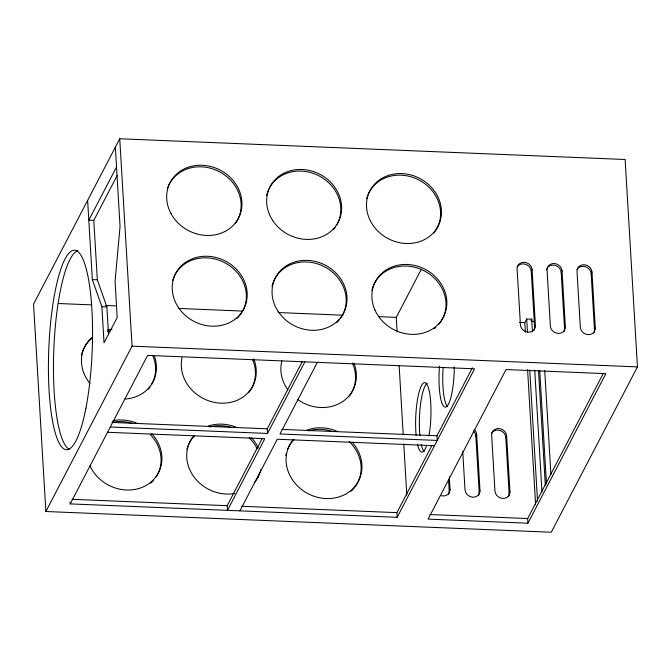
<?xml version="1.0" encoding="UTF-8"?>
<svg xmlns="http://www.w3.org/2000/svg" width="671" height="671" viewBox="0 0 671 671"><rect width="100%" height="100%" fill="white"/><g stroke="black" fill="none" stroke-linecap="round" stroke-linejoin="round"><path stroke-width="1.01" d="M119.74 138.763L33.55 304.114L45.871 511.503L551.26 532.237L637.45 366.886L625.129 159.497L119.74 138.763L132.053 346.152L45.871 511.503M116.519 166.995L88.798 220.18L93.789 220.39L117.207 175.45M70.229 503.896L147.628 355.395L474.573 368.807L397.173 517.307L70.229 503.896L70.119 502.025M107.561 432.275L264.793 438.725L227.461 510.346L227.184 505.682L262.118 438.658M110.304 427.008L267.536 433.458L267.259 428.803L302.193 361.778M267.536 433.458L304.869 361.845M239.941 510.857L277.274 439.237L434.506 445.695M317.341 362.357L280.017 433.978L437.249 440.428L436.972 435.764L472.384 367.817M397.131 332.011L396.259 317.383L421.296 269.348M397.173 517.307L396.897 512.644L431.83 445.619M533.789 330.543A7.675 6.802 27.5 0 0 534.577 327.087L531.256 271.159L532.078 269.583A7.675 6.802 27.5 0 0 524.177 262.286A7.675 6.802 27.5 0 0 517.106 268.97L520.428 324.89A7.675 6.802 27.5 0 0 528.329 332.187A7.675 6.802 27.5 0 0 535.408 325.502L532.078 269.583M525.351 332.061L524.789 322.659L526.71 318.968L531.709 319.178L532.447 331.667M530.971 320.579L531.709 319.178M478.373 495.542A7.675 6.802 27.5 0 0 479.169 492.086L475.848 436.158L476.67 434.582A7.675 6.802 27.5 0 0 474.179 429.549M563.732 331.768A7.675 6.802 27.5 0 0 564.529 328.312L561.208 272.392L562.03 270.807A7.675 6.802 27.5 0 0 554.129 263.51A7.675 6.802 27.5 0 0 547.058 270.195L550.379 326.123A7.675 6.802 27.5 0 0 558.28 333.42A7.675 6.802 27.5 0 0 565.351 326.735L562.03 270.807M448.421 494.309A7.675 6.802 27.5 0 0 449.218 490.862L450.04 489.276L449.302 476.846M534.577 327.087L535.408 325.502M508.324 496.766A7.675 6.802 27.5 0 0 509.113 493.319L505.791 437.391L506.622 435.815A7.675 6.802 27.5 0 0 498.712 428.517A7.675 6.802 27.5 0 0 491.642 435.194L494.963 491.122A7.675 6.802 27.5 0 0 502.864 498.419A7.675 6.802 27.5 0 0 509.943 491.734L506.622 435.815M593.684 333.001A7.675 6.802 27.5 0 0 594.481 329.545L591.159 273.617L591.981 272.04A7.675 6.802 27.5 0 0 584.08 264.743A7.675 6.802 27.5 0 0 577.01 271.428L580.331 327.347A7.675 6.802 27.5 0 0 588.232 334.644A7.675 6.802 27.5 0 0 595.303 327.968L591.981 272.04M479.169 492.086L479.991 490.509L476.67 434.582M564.529 328.312L565.351 326.735M509.113 493.319L509.943 491.734M594.481 329.545L595.303 327.968M527.926 523.212L605.879 373.655L506.051 369.562L428.098 519.111L527.926 523.212L527.649 518.549L603.179 373.638M87.624 200.377L92.33 279.597L97.32 279.807L106.882 306.89L108.534 334.754M531.608 321.325L534.602 321.443M58.201 303.51L91.692 304.886M105.305 305.448L116.813 305.917M178.561 308.45L242.407 311.067M279.035 312.577L342.881 315.194M378.469 316.653L396.259 317.383M519.589 322.441L524.789 322.659M92.33 279.597L101.891 306.689L106.882 306.89M132.053 346.152L637.45 366.886M112.107 422.436L267.259 428.803M281.82 429.398L436.972 435.764M72.032 499.316L227.184 505.682M241.745 506.278L396.897 512.644M429.901 514.54L527.649 518.549M544.718 370.602L550.908 474.716M539.727 370.4L546.471 483.883M538.519 370.602L545.347 485.544M534.737 370.191L541.975 492.002M526.71 318.968L527.515 332.506M529.746 369.989L537.538 501.17M527.582 369.679L535.592 504.483M462.738 451.575L465.02 489.889A7.675 6.802 27.5 0 0 472.921 497.186A7.675 6.802 27.5 0 0 479.991 490.509M448.538 479.463L449.218 490.862M399.119 365.452L403.212 434.422M403.774 443.825L406.811 495.03M115.345 147.192L120.05 226.412L115.06 281.409L117.207 317.526L104.03 342.806L101.891 306.689M93.789 220.39L97.32 279.807M491.617 433.323A7.675 6.802 27.5 0 1 499.845 430.413A7.675 6.802 27.5 0 1 505.791 437.391M69.482 449.436A99.811 21.715 -87.7 0 1 53.831 349.029A99.811 21.715 -87.7 0 1 77.761 250.753M366.685 198.633A38.39 34.003 27.5 0 1 418.587 179.82A38.39 34.003 27.5 0 1 433.802 233.005M416.129 435.445A34.741 7.557 -87.7 0 1 419.459 390.824A34.741 7.557 -87.7 0 1 429.297 391.21A34.741 7.557 -87.7 0 1 428.962 435.949M426.311 446.4A34.741 7.557 -87.7 0 1 417.463 444.244M454.267 367.012A34.548 7.515 -87.7 0 1 445.192 407.121A34.548 7.515 -87.7 0 1 439.488 366.215M335.181 227.318A38.39 34.003 27.5 0 1 333.328 229.675M266.622 195.496A38.39 34.003 27.5 0 1 315.722 174.317A38.39 34.003 27.5 0 1 336.775 224.827M167.498 188.308A38.549 34.146 27.5 0 1 219.165 171.591A38.549 34.146 27.5 0 1 235.378 223.46M241.845 312.451A38.39 34.003 27.5 0 1 236.821 318.608M172.69 280.361A38.39 34.003 27.5 0 1 222.311 261.539A38.39 34.003 27.5 0 1 242.34 311.612M272.015 286.366A38.39 34.003 27.5 0 1 322.65 265.867A38.39 34.003 27.5 0 1 340.574 318.197M339.367 319.782A38.39 34.003 27.5 0 1 336.657 322.701M435.756 327.465A38.39 34.003 27.5 0 1 434.196 328.756M371.843 290.476A38.39 34.003 27.5 0 1 373.739 284.831M374.158 283.942A38.39 34.003 27.5 0 1 427.377 272.636A38.39 34.003 27.5 0 1 438.557 324.638M353.961 363.229A38.675 34.255 27.5 0 1 342.176 401.895A38.675 34.255 27.5 0 1 297.815 399.664M287.909 389.893A38.675 34.255 27.5 0 1 281.837 360.881M253.747 358.884A38.39 34.003 27.5 0 1 221.824 403.196A38.39 34.003 27.5 0 1 182.076 357.685M154.573 356.553A38.39 34.003 27.5 0 1 124.923 399.035M89.88 383.418A38.39 34.003 27.5 0 1 92.497 336.993M107.251 329.956A38.39 34.003 27.5 0 1 111.998 329.26M151.738 433.659A38.457 34.07 27.5 0 1 145.045 486.014A38.457 34.07 27.5 0 1 89.948 465.817M112.954 420.7A38.457 34.07 27.5 0 1 137.077 423.359M260.876 469.616A38.39 34.003 27.5 0 1 254.183 482.743M234.942 493.437A38.39 34.003 27.5 0 1 193.433 476.175A38.39 34.003 27.5 0 1 194.171 435.437M208.429 426.043A38.39 34.003 27.5 0 1 236.586 427.385M251.29 437.551A38.39 34.003 27.5 0 1 258.385 448.002M352.2 442.214A38.851 34.414 27.5 0 1 351.26 490.224A38.851 34.414 27.5 0 1 299.518 487.834A38.851 34.414 27.5 0 1 293.428 439.497M306.773 430.203A38.851 34.414 27.5 0 1 337.588 431.545M576.976 269.549A7.675 6.802 27.5 0 1 585.204 266.639A7.675 6.802 27.5 0 1 591.159 273.617M546.379 269.977A7.675 6.802 27.5 0 1 554.288 265.196A7.675 6.802 27.5 0 1 561.208 272.392M517.081 267.092A7.675 6.802 27.5 0 1 525.309 264.181A7.675 6.802 27.5 0 1 531.256 271.159M473.357 431.126A7.675 6.802 27.5 0 1 475.848 436.158M352.392 363.036A38.675 34.255 27.5 0 1 349.381 396.033M252.556 359.581A38.39 34.003 27.5 0 1 248.605 392.678M149.985 386.999A38.39 34.003 27.5 0 1 148.132 389.348M81.426 355.169A38.39 34.003 27.5 0 1 92.464 337.941M107.36 331.357A38.39 34.003 27.5 0 1 110.212 330.937M152.72 355.487A38.39 34.003 27.5 0 1 151.579 384.5M153.525 480.335A38.457 34.07 27.5 0 1 150.69 483.17M112.132 422.285A38.457 34.07 27.5 0 1 132.506 423.535M150.237 434.523A38.457 34.07 27.5 0 1 155.949 477.182M186.89 449.184A38.39 34.003 27.5 0 1 194.707 435.563M209.62 427.008A38.39 34.003 27.5 0 1 231.034 427.31M249.075 437.718A38.39 34.003 27.5 0 1 257.144 448.714M258.553 475.924A38.39 34.003 27.5 0 1 257.287 478.616M354.405 487.683A38.851 34.414 27.5 0 1 350.933 491.365M285.779 455.399A38.851 34.414 27.5 0 1 286.215 453.42M287.448 449.62A38.851 34.414 27.5 0 1 293.965 439.58M308.643 430.874A38.851 34.414 27.5 0 1 333.009 431.646M349.306 441.627A38.851 34.414 27.5 0 1 355.009 486.894M447.658 406.685A34.548 7.515 -87.7 0 1 443.154 367.356M424.173 451.508A34.741 7.557 -87.7 0 1 421.203 444.395M419.878 435.596A34.741 7.557 -87.7 0 1 427.301 383.158M450.04 489.276A7.675 6.802 27.5 0 1 441.015 495.643M372.59 224.684A38.39 34.003 27.5 0 0 437.433 227.343A38.39 34.003 27.5 0 0 401.895 173.588A38.39 34.003 27.5 0 0 372.59 224.684M171.03 213.621A38.549 34.146 27.5 0 0 236.2 221.883A38.549 34.146 27.5 0 0 205.695 165.536A38.549 34.146 27.5 0 0 171.03 213.621M272.753 220.591A38.39 34.003 27.5 0 0 337.597 223.25A38.39 34.003 27.5 0 0 302.067 169.486A38.39 34.003 27.5 0 0 272.753 220.591M374.904 309.927A38.39 34.003 27.5 0 0 439.388 323.053A38.39 34.003 27.5 0 0 413.822 265.263A38.39 34.003 27.5 0 0 374.904 309.927M278.155 311.461A38.39 34.003 27.5 0 0 342.998 314.129A38.39 34.003 27.5 0 0 307.461 260.365A38.39 34.003 27.5 0 0 278.155 311.461M178.327 307.368A38.39 34.003 27.5 0 0 243.17 310.027A38.39 34.003 27.5 0 0 207.633 256.272A38.39 34.003 27.5 0 0 178.327 307.368M85.905 408.161A99.811 21.715 -87.7 0 0 76.553 250.753A99.811 21.715 -87.7 0 0 49.109 391.067A99.811 21.715 -87.7 0 0 85.905 408.161"/></g></svg>
